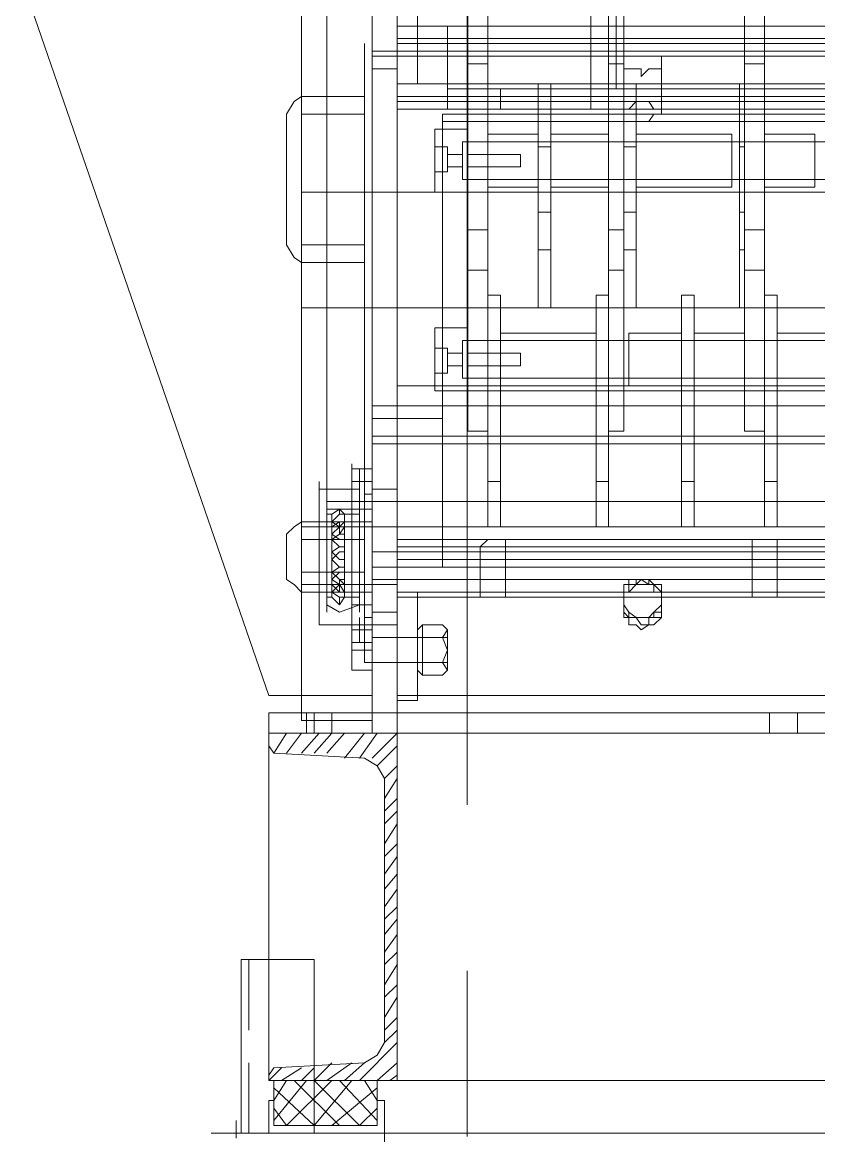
# Model space of a CAD drawing. Header units: millimetres. Extents: x 3220 to 226993, y 817 to 176024.
# Drawn here: x 73367 to 73825, y 87830 to 88470 of the extents above; entities that cross this region are included whole.
import ezdxf

# ---------------------------------------------------------------- set-up
doc = ezdxf.new("R2010")
doc.units = ezdxf.units.MM
doc.linetypes.add('AXES', pattern=[50.8, 31.75, -6.35, 6.35, -6.35])
doc.layers.add('Axe', color=1, linetype='AXES', lineweight=9)

# ---------------------------------------------------------------- blocks, each defined once
blk = doc.blocks.new('section 5-4')
at = {"layer": 'Axe', "ltscale": 15}
blk.add_line((3000, -8000), (3000, 28505.53), dxfattribs=at)
blk = doc.blocks.new('ligne broyage 2')
at = {"color": 7, "linetype": 'Continuous', "lineweight": 5, "true_color": 0x000007}
for points in [[(2440.9, 9545.77), (2440.9, 8427.57)], [(2455.36, 9545.77), (2455.36, 8427.57)], [(2455.36, 9545.77), (2455.36, 8427.57)], [(2229.7, 9338.91), (2229.7, 8468.07)], [(2241.27, 9338.91), (2241.27, 8468.07)], [(2310.7, 9338.91), (2310.7, 8468.07)], [(2388.82, 9338.91), (2388.82, 8468.07)], [(2400.39, 9338.91), (2400.39, 8468.07)], [(2315.04, 9142.18), (2315.04, 8664.81)], [(2329.51, 9142.18), (2329.51, 8664.81)], [(2481.4, 8605.5), (2481.4, 8954.12)], [(2495.87, 8954.12), (2495.87, 8605.5)], [(2319.38, 8878.9), (2319.38, 8468.07)], [(2429.32, 8667.7), (2429.32, 8790.66)], [(2440.9, 8700.97), (1711.82, 8700.97)], [(1711.82, 8700.97), (2440.9, 8700.97)], [(2411.97, 8700.97), (2411.97, 8653.23)], [(1711.82, 8693.74), (2440.9, 8693.74)], [(2440.9, 8690.85), (1711.82, 8690.85)], [(1711.82, 8690.85), (2440.9, 8690.85)], [(1870.94, 8686.51), (2455.36, 8686.51)], [(2459.7, 8679.27), (2459.7, 8690.85)], [(1870.94, 8683.61), (2455.36, 8683.61)], [(2241.27, 8679.27), (2229.7, 8679.27)], [(2289.01, 8679.27), (2289.01, 8657.57)], [(2310.7, 8657.57), (2310.7, 8679.27)], [(2319.38, 8679.27), (2310.7, 8679.27)], [(2400.39, 8679.27), (2388.82, 8679.27)], [(2440.9, 8676.38), (2455.36, 8676.38)], [(2459.7, 8334.99), (2459.7, 8679.27)], [(2440.9, 8667.7), (1711.82, 8667.7)], [(2241.27, 8667.7), (2244.16, 8667.7)], [(2241.27, 8667.7), (2241.27, 8572.23)], [(2244.16, 8667.7), (2244.16, 8572.23)], [(2303.47, 8667.7), (2310.7, 8667.7)], [(2303.47, 8667.7), (2303.47, 8572.23)], [(2310.7, 8667.7), (2310.7, 8572.23)], [(2352.66, 8667.7), (2359.89, 8667.7)], [(2352.66, 8667.7), (2352.66, 8572.23)], [(2359.89, 8667.7), (2359.89, 8572.23)], [(2429.32, 8667.7), (2440.9, 8667.7)], [(1833.33, 8664.81), (2315.04, 8664.81)], [(2315.04, 8664.81), (2329.51, 8664.81)], [(2329.51, 8664.81), (2329.51, 8653.23)], [(2381.59, 8664.81), (2329.51, 8664.81), (2329.51, 8664.81)], [(2381.59, 8664.81), (2411.97, 8664.81)], [(2381.59, 8653.23), (2381.59, 8664.81)], [(2459.7, 8660.47), (2459.7, 8664.81)], [(2440.9, 8660.47), (1711.82, 8660.47)], [(1711.82, 8660.47), (2440.9, 8660.47)], [(2440.9, 8657.57), (1711.82, 8657.57)], [(1711.82, 8657.57), (2440.9, 8657.57)], [(1711.82, 8657.57), (2440.9, 8657.57)], [(2229.7, 8657.57), (2241.27, 8657.57)], [(2307.81, 8650.34), (2310.7, 8650.34), (2310.7, 8653.23), (2307.81, 8653.23), (2303.47, 8657.57), (2296.24, 8657.57), (2293.35, 8653.23), (2289.01, 8653.23)], [(2289.01, 8657.57), (2289.01, 8653.23)], [(2310.7, 8653.23), (2310.7, 8657.57)], [(2310.7, 8657.57), (2319.38, 8657.57)], [(2388.82, 8657.57), (2400.39, 8657.57)], [(2492.97, 8660.47), (2459.7, 8660.47)], [(2459.7, 8650.34), (2459.7, 8660.47), (2459.7, 8660.47)], [(2495.87, 8660.47), (2492.97, 8660.47), (2492.97, 8660.47)], [(2504.55, 8650.34), (2500.21, 8657.57), (2495.87, 8660.47)], [(2440.9, 8653.23), (1711.82, 8653.23)], [(1818.87, 8653.23), (2329.51, 8653.23)], [(2167.49, 8650.34), (2414.86, 8650.34)], [(2289.01, 8653.23), (2289.01, 8650.34), (2289.01, 8650.34)], [(2289.01, 8650.34), (2289.01, 8653.23)], [(2289.01, 8650.34), (2293.35, 8650.34), (2296.24, 8646), (2303.47, 8646), (2303.47, 8650.34), (2307.81, 8650.34)], [(2307.81, 8650.34), (2310.7, 8650.34)], [(2381.59, 8653.23), (2329.51, 8653.23)], [(2381.59, 8653.23), (2411.97, 8653.23)], [(2414.86, 8650.34), (2414.86, 8646)], [(2459.7, 8650.34), (2492.97, 8650.34)], [(2495.87, 8650.34), (2492.97, 8650.34), (2492.97, 8650.34)], [(2504.55, 8575.12), (2504.55, 8650.34)], [(2167.49, 8646), (2414.86, 8646)], [(2400.39, 8641.66), (2400.39, 8646)], [(2419.2, 8641.66), (2400.39, 8641.66)], [(2400.39, 8605.5), (2400.39, 8641.66), (2400.39, 8641.66)], [(2414.86, 8646), (2414.86, 8482.54)], [(2229.7, 8638.77), (2200.76, 8638.77)], [(2229.7, 8608.39), (2200.76, 8608.39), (2200.76, 8638.77)], [(2229.7, 8608.39), (2229.7, 8638.77)], [(2303.47, 8638.77), (2248.5, 8638.77)], [(2248.5, 8638.77), (2248.5, 8608.39)], [(2303.47, 8638.77), (2303.47, 8608.39)], [(2352.66, 8638.77), (2319.38, 8638.77)], [(2319.38, 8608.39), (2319.38, 8638.77)], [(2352.66, 8608.39), (2352.66, 8638.77)], [(2359.89, 8608.39), (2359.89, 8638.77)], [(2388.82, 8638.77), (2359.89, 8638.77)], [(2388.82, 8608.39), (2388.82, 8638.77)], [(2400.39, 8634.43), (2400.39, 8638.77)], [(2400.39, 8634.43), (1740.75, 8634.43)], [(2229.7, 8634.43), (2200.76, 8634.43)], [(2244.16, 8634.43), (2241.27, 8634.43)], [(2241.27, 8631.54), (2244.16, 8631.54)], [(2303.47, 8634.43), (2248.5, 8634.43)], [(2310.7, 8634.43), (2303.47, 8634.43)], [(2303.47, 8631.54), (2310.7, 8631.54)], [(2352.66, 8634.43), (2319.38, 8634.43)], [(2359.89, 8634.43), (2352.66, 8634.43)], [(2352.66, 8631.54), (2359.89, 8631.54)], [(2388.82, 8634.43), (2359.89, 8634.43)], [(2403.29, 8634.43), (2403.29, 8612.73), (2400.39, 8612.73)], [(2403.29, 8634.43), (2400.39, 8634.43)], [(2400.39, 8612.73), (2400.39, 8634.43), (2400.39, 8634.43)], [(2400.39, 8634.43), (2400.39, 8612.73)], [(2419.2, 8631.54), (2411.97, 8631.54)], [(2411.97, 8617.07), (2411.97, 8631.54), (2411.97, 8631.54)], [(2400.39, 8627.2), (2370.01, 8627.2)], [(2370.01, 8619.96), (2370.01, 8627.2)], [(2400.39, 8619.96), (2400.39, 8627.2), (2400.39, 8627.2)], [(2400.39, 8619.96), (2400.39, 8624.3)], [(2411.97, 8627.2), (2403.29, 8627.2)], [(2370.01, 8619.96), (2400.39, 8619.96)], [(2403.29, 8619.96), (2411.97, 8619.96)], [(2411.97, 8617.07), (2419.2, 8617.07)], [(1740.75, 8612.73), (2400.39, 8612.73)], [(2200.76, 8612.73), (2229.7, 8612.73)], [(2241.27, 8612.73), (2244.16, 8612.73)], [(2248.5, 8612.73), (2303.47, 8612.73)], [(2303.47, 8612.73), (2310.7, 8612.73)], [(2319.38, 8612.73), (2352.66, 8612.73)], [(2352.66, 8612.73), (2359.89, 8612.73)], [(2359.89, 8612.73), (2388.82, 8612.73)], [(2495.87, 8605.5), (1629.37, 8605.5)], [(2248.5, 8608.39), (2303.47, 8608.39)], [(2319.38, 8608.39), (2352.66, 8608.39)], [(2359.89, 8608.39), (2388.82, 8608.39)], [(2400.39, 8605.5), (2419.2, 8605.5)], [(2419.2, 8605.5), (2419.2, 8608.39)], [(2481.4, 8538.95), (2481.4, 8605.5)], [(2495.87, 8538.95), (2495.87, 8605.5)], [(2244.16, 8593.92), (2241.27, 8593.92)], [(2310.7, 8593.92), (2303.47, 8593.92)], [(2359.89, 8593.92), (2352.66, 8593.92)], [(2241.27, 8583.8), (2229.7, 8583.8)], [(2319.38, 8583.8), (2310.7, 8583.8)], [(2400.39, 8583.8), (2388.82, 8583.8)], [(2459.7, 8575.12), (2459.7, 8579.46)], [(2241.27, 8572.23), (2244.16, 8572.23), (2244.16, 8538.95)], [(2241.27, 8572.23), (2241.27, 8538.95)], [(2241.27, 8572.23), (2244.16, 8572.23)], [(2303.47, 8572.23), (2310.7, 8572.23), (2310.7, 8538.95)], [(2303.47, 8572.23), (2303.47, 8538.95)], [(2303.47, 8572.23), (2310.7, 8572.23)], [(2352.66, 8572.23), (2359.89, 8572.23), (2359.89, 8538.95)], [(2352.66, 8572.23), (2352.66, 8538.95)], [(2352.66, 8572.23), (2359.89, 8572.23)], [(2492.97, 8575.12), (2459.7, 8575.12)], [(2459.7, 8564.99), (2459.7, 8575.12), (2459.7, 8575.12)], [(2495.87, 8575.12), (2492.97, 8575.12), (2492.97, 8575.12)], [(2495.87, 8564.99), (2500.21, 8567.89), (2504.55, 8575.12)], [(2459.7, 8564.99), (2492.97, 8564.99)], [(2492.97, 8564.99), (2495.87, 8564.99)], [(2229.7, 8560.65), (2241.27, 8560.65)], [(2310.7, 8560.65), (2319.38, 8560.65)], [(2388.82, 8560.65), (2400.39, 8560.65)], [(2222.46, 8413.1), (2222.46, 8546.19)], [(2229.7, 8546.19), (2222.46, 8546.19)], [(2229.7, 8413.1), (2229.7, 8546.19)], [(2270.2, 8413.1), (2270.2, 8546.19)], [(2277.43, 8546.19), (2270.2, 8546.19)], [(2277.43, 8413.1), (2277.43, 8546.19)], [(2319.38, 8413.1), (2319.38, 8546.19)], [(2326.62, 8546.19), (2319.38, 8546.19)], [(2326.62, 8413.1), (2326.62, 8546.19)], [(2381.59, 8413.1), (2381.59, 8546.19)], [(2388.82, 8546.19), (2381.59, 8546.19)], [(2388.82, 8413.1), (2388.82, 8546.19)], [(2495.87, 8538.95), (1629.37, 8538.95)], [(2241.27, 8538.95), (2244.16, 8538.95)], [(2303.47, 8538.95), (2310.7, 8538.95)], [(2352.66, 8538.95), (2359.89, 8538.95)], [(2481.4, 8427.57), (2481.4, 8538.95)], [(2495.87, 8538.95), (2495.87, 8306.05)], [(2400.39, 8527.38), (2400.39, 8531.72)], [(2419.2, 8527.38), (2400.39, 8527.38)], [(2400.39, 8491.22), (2400.39, 8527.38), (2400.39, 8527.38)], [(2400.39, 8520.15), (1740.75, 8520.15)], [(2222.46, 8524.49), (2167.49, 8524.49)], [(2222.46, 8520.15), (2167.49, 8520.15)], [(2222.46, 8524.49), (2222.46, 8494.11)], [(2229.7, 8520.15), (2222.46, 8520.15)], [(2270.2, 8524.49), (2241.27, 8524.49)], [(2270.2, 8520.15), (2241.27, 8520.15)], [(2270.2, 8524.49), (2270.2, 8494.11)], [(2277.43, 8520.15), (2270.2, 8520.15)], [(2277.43, 8524.49), (2277.43, 8494.11)], [(2307.81, 8524.49), (2277.43, 8524.49)], [(2307.81, 8520.15), (2277.43, 8520.15)], [(2307.81, 8524.49), (2307.81, 8494.11)], [(2326.62, 8520.15), (2319.38, 8520.15)], [(2381.59, 8524.49), (2326.62, 8524.49)], [(2381.59, 8494.11), (2326.62, 8494.11), (2326.62, 8524.49)], [(2381.59, 8520.15), (2326.62, 8520.15)], [(2381.59, 8524.49), (2381.59, 8494.11)], [(2388.82, 8520.15), (2381.59, 8520.15)], [(2400.39, 8520.15), (2400.39, 8524.49)], [(2403.29, 8520.15), (2403.29, 8498.45), (2400.39, 8498.45)], [(2403.29, 8520.15), (2400.39, 8520.15)], [(2400.39, 8498.45), (2400.39, 8520.15), (2400.39, 8520.15)], [(2400.39, 8520.15), (2400.39, 8498.45)], [(2419.2, 8515.81), (2411.97, 8515.81)], [(2411.97, 8515.81), (2411.97, 8501.34)], [(2400.39, 8512.92), (2370.01, 8512.92)], [(2370.01, 8512.92), (2370.01, 8505.68)], [(2400.39, 8505.68), (2400.39, 8512.92), (2400.39, 8512.92)], [(2400.39, 8505.68), (2400.39, 8508.58)], [(2411.97, 8512.92), (2403.29, 8512.92)], [(2370.01, 8505.68), (2400.39, 8505.68)], [(2403.29, 8505.68), (2411.97, 8505.68)], [(2411.97, 8501.34), (2419.2, 8501.34)], [(1740.75, 8498.45), (2400.39, 8498.45)], [(2167.49, 8498.45), (2222.46, 8498.45)], [(2222.46, 8498.45), (2229.7, 8498.45)], [(2241.27, 8498.45), (2270.2, 8498.45)], [(2270.2, 8498.45), (2277.43, 8498.45)], [(2277.43, 8498.45), (2307.81, 8498.45)], [(2319.38, 8498.45), (2326.62, 8498.45)], [(2326.62, 8498.45), (2381.59, 8498.45)], [(2381.59, 8498.45), (2388.82, 8498.45)], [(1711.82, 8494.11), (2440.9, 8494.11)], [(2167.49, 8494.11), (2222.46, 8494.11)], [(2167.49, 8491.22), (2414.86, 8491.22)], [(2241.27, 8494.11), (2270.2, 8494.11)], [(2277.43, 8494.11), (2307.81, 8494.11)], [(2400.39, 8491.22), (2419.2, 8491.22)], [(2419.2, 8491.22), (2419.2, 8494.11)], [(2440.9, 8494.11), (2440.9, 8427.57)], [(2167.49, 8482.54), (2414.86, 8482.54)], [(2455.36, 8475.3), (2414.86, 8475.3), (2414.86, 8482.54), (2455.36, 8482.54)], [(2414.86, 8475.3), (2414.86, 8460.84)], [(1870.94, 8465.18), (2455.36, 8465.18)], [(2229.7, 8468.07), (2241.27, 8468.07)], [(2310.7, 8468.07), (2319.38, 8468.07)], [(2388.82, 8468.07), (2400.39, 8468.07)], [(1870.94, 8460.84), (2455.36, 8460.84)], [(2229.7, 8460.84), (2222.46, 8460.84)], [(2277.43, 8460.84), (2270.2, 8460.84)], [(2326.62, 8460.84), (2319.38, 8460.84)], [(2388.82, 8460.84), (2381.59, 8460.84)], [(2414.86, 8460.84), (2414.86, 8389.96)], [(2466.94, 8446.37), (2455.36, 8446.37)], [(2462.6, 8442.03), (2462.6, 8446.37), (2462.6, 8446.37)], [(2462.6, 8442.03), (2462.6, 8446.37)], [(2466.94, 8446.37), (2466.94, 8449.27)], [(2466.94, 8408.76), (2466.94, 8446.37), (2466.94, 8446.37)], [(2222.46, 8439.14), (2229.7, 8439.14)], [(2270.2, 8439.14), (2277.43, 8439.14)], [(2319.38, 8439.14), (2326.62, 8439.14)], [(2381.59, 8439.14), (2388.82, 8439.14)], [(2466.94, 8439.14), (2455.36, 8439.14)], [(2462.6, 8442.03), (2462.6, 8434.8)], [(2462.6, 8439.14), (2462.6, 8434.8)], [(2466.94, 8434.8), (2466.94, 8439.14)], [(2485.74, 8434.8), (2485.74, 8439.14), (2485.74, 8439.14)], [(2455.36, 8434.8), (2440.9, 8434.8)], [(2455.36, 8434.8), (2440.9, 8434.8)], [(2459.7, 8431.91), (2455.36, 8431.91)], [(2459.7, 8427.57), (2459.7, 8431.91)], [(2462.6, 8434.8), (2462.6, 8431.91)], [(2462.6, 8434.8), (2466.94, 8434.8)], [(2462.6, 8427.57), (2462.6, 8431.91)], [(2485.74, 8434.8), (2466.94, 8434.8)], [(2466.94, 8431.91), (2466.94, 8434.8)], [(2466.94, 8431.91), (2466.94, 8434.8)], [(2466.94, 8431.91), (2466.94, 8434.8)], [(2466.94, 8431.91), (2466.94, 8434.8)], [(2485.74, 8434.8), (2485.74, 8356.69)], [(2485.74, 8431.91), (2485.74, 8434.8), (2485.74, 8434.8)], [(2485.74, 8427.57), (2485.74, 8431.91)], [(1671.32, 8427.57), (2481.4, 8427.57)], [(2440.9, 8427.57), (2440.9, 8306.05)], [(2440.9, 8427.57), (2440.9, 8306.05)], [(2455.36, 8427.57), (2440.9, 8427.57)], [(2440.9, 8427.57), (2455.36, 8427.57)], [(2455.36, 8427.57), (2455.36, 8306.05)], [(2455.36, 8427.57), (2455.36, 8306.05)], [(2462.6, 8427.57), (2462.6, 8363.92)], [(2462.6, 8423.23), (2462.6, 8427.57)], [(2481.4, 8427.57), (2481.4, 8363.92)], [(2455.36, 8423.23), (2466.94, 8423.23)], [(2455.36, 8416), (2455.36, 8420.33), (2455.36, 8420.33)], [(2459.7, 8416), (2459.7, 8420.33)], [(2462.6, 8423.23), (2462.6, 8368.26)], [(2462.6, 8423.23), (2462.6, 8368.26)], [(2481.4, 8423.23), (2462.6, 8423.23)], [(2481.4, 8423.23), (2462.6, 8423.23), (2462.6, 8423.23)], [(2471.28, 8420.33), (2462.6, 8420.33), (2462.6, 8420.33)], [(2462.6, 8416), (2462.6, 8420.33), (2462.6, 8420.33)], [(2478.51, 8420.33), (2474.17, 8423.23), (2471.28, 8420.33)], [(2471.28, 8420.33), (2471.28, 8372.6)], [(2478.51, 8420.33), (2478.51, 8372.6)], [(2481.4, 8420.33), (2478.51, 8420.33)], [(2481.4, 8423.23), (2481.4, 8368.26)], [(2481.4, 8423.23), (2481.4, 8368.26)], [(2495.87, 8416), (2495.87, 8420.33), (2495.87, 8420.33)], [(2440.9, 8413.1), (1711.82, 8413.1)], [(1711.82, 8413.1), (2440.9, 8413.1), (1711.82, 8413.1), (2440.9, 8413.1)], [(2229.7, 8413.1), (2222.46, 8413.1)], [(2277.43, 8413.1), (2270.2, 8413.1)], [(2326.62, 8413.1), (2319.38, 8413.1)], [(2388.82, 8413.1), (2381.59, 8413.1)], [(2455.36, 8413.1), (2440.9, 8413.1)], [(2455.36, 8416), (2455.36, 8375.49)], [(2455.36, 8413.1), (2455.36, 8416)], [(2455.36, 8416), (2471.28, 8416), (2471.28, 8416)], [(2495.87, 8413.1), (2455.36, 8413.1)], [(2459.7, 8416), (2459.7, 8405.87)], [(2492.97, 8416), (2459.7, 8416)], [(2462.6, 8416), (2462.6, 8387.06)], [(2471.28, 8416), (2474.17, 8413.1), (2478.51, 8416)], [(2481.4, 8416), (2478.51, 8416), (2478.51, 8416)], [(2495.87, 8416), (2481.4, 8416)], [(2495.87, 8416), (2492.97, 8416), (2492.97, 8416)], [(2495.87, 8416), (2495.87, 8375.49)], [(2504.55, 8408.76), (2500.21, 8413.1), (2495.87, 8416)], [(2495.87, 8413.1), (2495.87, 8416), (2495.87, 8416)], [(2495.87, 8408.76), (2495.87, 8413.1), (2495.87, 8413.1)], [(1711.82, 8405.87), (2440.9, 8405.87)], [(2440.9, 8405.87), (1711.82, 8405.87), (1711.82, 8405.87)], [(2440.9, 8405.87), (1711.82, 8405.87)], [(2440.9, 8405.87), (1711.82, 8405.87)], [(2226.8, 8405.87), (2222.46, 8405.87), (2222.46, 8401.53)], [(2236.93, 8405.87), (2226.8, 8405.87), (2226.8, 8405.87)], [(2236.93, 8401.53), (2236.93, 8405.87), (2236.93, 8405.87)], [(2393.16, 8401.53), (2388.82, 8405.87), (2378.69, 8405.87), (2378.69, 8401.53), (2393.16, 8401.53), (2393.16, 8394.3)], [(2378.69, 8405.87), (2378.69, 8401.53), (2378.69, 8401.53)], [(2388.82, 8405.87), (2378.69, 8405.87), (2378.69, 8405.87)], [(2393.16, 8401.53), (2388.82, 8405.87), (2388.82, 8405.87)], [(2459.7, 8405.87), (2459.7, 8408.76)], [(2459.7, 8405.87), (2492.97, 8405.87)], [(2466.94, 8408.76), (2466.94, 8405.87)], [(2466.94, 8356.69), (2466.94, 8405.87)], [(2466.94, 8401.53), (2466.94, 8405.87)], [(2495.87, 8405.87), (2492.97, 8405.87), (2492.97, 8405.87)], [(2495.87, 8405.87), (2495.87, 8408.76)], [(2504.55, 8382.72), (2504.55, 8408.76)], [(1711.82, 8401.53), (2440.9, 8401.53)], [(1711.82, 8401.53), (2440.9, 8401.53)], [(2440.9, 8398.64), (1711.82, 8398.64)], [(1711.82, 8398.64), (2440.9, 8398.64)], [(2167.49, 8398.64), (2414.86, 8398.64)], [(2222.46, 8401.53), (2222.46, 8394.3), (2236.93, 8394.3), (2222.46, 8394.3)], [(2236.93, 8394.3), (2236.93, 8401.53), (2236.93, 8401.53)], [(2378.69, 8401.53), (2378.69, 8394.3), (2378.69, 8394.3)], [(2440.9, 8398.64), (2455.36, 8398.64)], [(1711.82, 8394.3), (2440.9, 8394.3)], [(1711.82, 8394.3), (2440.9, 8394.3)], [(1711.82, 8394.3), (2440.9, 8394.3)], [(1711.82, 8394.3), (2440.9, 8394.3)], [(2440.9, 8394.3), (1711.82, 8394.3)], [(2222.46, 8394.3), (2222.46, 8382.72)], [(2222.46, 8394.3), (2236.93, 8394.3), (2236.93, 8394.3)], [(2236.93, 8382.72), (2236.93, 8394.3)], [(2378.69, 8394.3), (2378.69, 8382.72), (2378.69, 8382.72)], [(2393.16, 8382.72), (2378.69, 8382.72), (2393.16, 8382.72), (2393.16, 8394.3)], [(2378.69, 8394.3), (2393.16, 8394.3), (2393.16, 8394.3)], [(2385.93, 8394.3), (2393.16, 8394.3), (2393.16, 8394.3)], [(1870.94, 8389.96), (2455.36, 8389.96)], [(2167.49, 8389.96), (2414.86, 8389.96)], [(2222.46, 8382.72), (2222.46, 8387.06)], [(2236.93, 8382.72), (2236.93, 8387.06)], [(2378.69, 8382.72), (2378.69, 8387.06)], [(2393.16, 8382.72), (2393.16, 8387.06)], [(2459.7, 8387.06), (2459.7, 8389.96)], [(2492.97, 8387.06), (2459.7, 8387.06)], [(2459.7, 8387.06), (2459.7, 8375.49)], [(2462.6, 8387.06), (2462.6, 8382.72)], [(2466.94, 8387.06), (2466.94, 8389.96)], [(2492.97, 8387.06), (2495.87, 8387.06), (2495.87, 8382.72)], [(2495.87, 8387.06), (2495.87, 8389.96)], [(1711.82, 8382.72), (2440.9, 8382.72)], [(1711.82, 8382.72), (2440.9, 8382.72), (1711.82, 8382.72), (2440.9, 8382.72)], [(2167.49, 8382.72), (2455.36, 8382.72)], [(2222.46, 8382.72), (2236.93, 8382.72), (2236.93, 8382.72)], [(2222.46, 8382.72), (2236.93, 8382.72), (2222.46, 8382.72), (2222.46, 8372.6)], [(2236.93, 8382.72), (2222.46, 8382.72), (2222.46, 8382.72)], [(2236.93, 8372.6), (2236.93, 8382.72), (2236.93, 8382.72)], [(2310.7, 8368.26), (2310.7, 8375.49), (2307.81, 8375.49), (2303.47, 8379.83), (2293.35, 8379.83), (2293.35, 8375.49), (2289.01, 8375.49), (2289.01, 8361.03), (2293.35, 8356.69), (2296.24, 8356.69), (2300.58, 8353.79), (2303.47, 8356.69), (2307.81, 8356.69), (2307.81, 8361.03), (2310.7, 8361.03), (2310.7, 8372.6)], [(2378.69, 8382.72), (2393.16, 8382.72), (2393.16, 8382.72)], [(2378.69, 8382.72), (2378.69, 8372.6), (2378.69, 8372.6)], [(2393.16, 8372.6), (2393.16, 8382.72), (2378.69, 8382.72)], [(2440.9, 8379.83), (2455.36, 8379.83)], [(2455.36, 8379.83), (2455.36, 8382.72)], [(2455.36, 8379.83), (2495.87, 8379.83)], [(2478.51, 8375.49), (2474.17, 8379.83), (2471.28, 8375.49), (2455.36, 8375.49)], [(2455.36, 8375.49), (2455.36, 8379.83)], [(2459.7, 8375.49), (2459.7, 8379.83)], [(2462.6, 8382.72), (2462.6, 8375.49), (2462.6, 8375.49)], [(2495.87, 8375.49), (2500.21, 8379.83), (2504.55, 8382.72)], [(2495.87, 8379.83), (2495.87, 8382.72)], [(2495.87, 8375.49), (2495.87, 8379.83), (2495.87, 8379.83)], [(1711.82, 8375.49), (2440.9, 8375.49)], [(2222.46, 8372.6), (2222.46, 8375.49), (2222.46, 8375.49)], [(2222.46, 8372.6), (2222.46, 8375.49), (2222.46, 8375.49)], [(2236.93, 8372.6), (2236.93, 8375.49), (2236.93, 8375.49)], [(2378.69, 8372.6), (2378.69, 8375.49), (2378.69, 8375.49)], [(2393.16, 8372.6), (2393.16, 8375.49)], [(2429.32, 8316.18), (2429.32, 8375.49)], [(2429.32, 8375.49), (2440.9, 8375.49)], [(2459.7, 8375.49), (2492.97, 8375.49)], [(2478.51, 8375.49), (2481.4, 8375.49), (2481.4, 8375.49)], [(2481.4, 8375.49), (2495.87, 8375.49)], [(2492.97, 8375.49), (2495.87, 8375.49), (2495.87, 8375.49)], [(1711.82, 8372.6), (2440.9, 8372.6)], [(2229.7, 8372.6), (2236.93, 8372.6), (2236.93, 8372.6)], [(2289.01, 8372.6), (2289.01, 8368.26)], [(2385.93, 8372.6), (2393.16, 8372.6), (2393.16, 8372.6)], [(2429.32, 8372.6), (2440.9, 8372.6)], [(2466.94, 8368.26), (2455.36, 8368.26)], [(2459.7, 8363.92), (2459.7, 8368.26)], [(2462.6, 8372.6), (2471.28, 8372.6)], [(2462.6, 8368.26), (2462.6, 8372.6)], [(2462.6, 8368.26), (2474.17, 8363.92)], [(2462.6, 8363.92), (2462.6, 8368.26)], [(2462.6, 8368.26), (2474.17, 8363.92)], [(2471.28, 8372.6), (2474.17, 8368.26), (2478.51, 8372.6)], [(2474.17, 8363.92), (2481.4, 8368.26)], [(2474.17, 8363.92), (2481.4, 8368.26)], [(2478.51, 8372.6), (2481.4, 8372.6)], [(2481.4, 8368.26), (2481.4, 8372.6)], [(2485.74, 8363.92), (2485.74, 8368.26)], [(2455.36, 8363.92), (2440.9, 8363.92)], [(2455.36, 8363.92), (2440.9, 8363.92)], [(2455.36, 8356.69), (2455.36, 8361.03)], [(2455.36, 8361.03), (2459.7, 8361.03)], [(2462.6, 8356.69), (2462.6, 8361.03), (2462.6, 8361.03)], [(2462.6, 8356.69), (2462.6, 8361.03)], [(2466.94, 8361.03), (2466.94, 8363.92)], [(2466.94, 8361.03), (2466.94, 8363.92)], [(2466.94, 8361.03), (2466.94, 8363.92)], [(2466.94, 8361.03), (2466.94, 8363.92)], [(2466.94, 8356.69), (2466.94, 8361.03)], [(2485.74, 8361.03), (2485.74, 8363.92), (2485.74, 8363.92)], [(2485.74, 8356.69), (2485.74, 8361.03), (2485.74, 8361.03)], [(2426.43, 8356.69), (2414.86, 8356.69), (2411.97, 8353.79)], [(2414.86, 8356.69), (2411.97, 8353.79), (2414.86, 8349.45)], [(2411.97, 8353.79), (2411.97, 8330.65), (2411.97, 8330.65)], [(2426.43, 8349.45), (2426.43, 8356.69), (2426.43, 8356.69)], [(2429.32, 8353.79), (2426.43, 8356.69), (2426.43, 8356.69)], [(2455.36, 8356.69), (2440.9, 8356.69)], [(2440.9, 8356.69), (2455.36, 8356.69)], [(2440.9, 8356.69), (2455.36, 8356.69)], [(2455.36, 8330.65), (2455.36, 8356.69), (2455.36, 8356.69)], [(2466.94, 8342.22), (2466.94, 8356.69), (2455.36, 8356.69)], [(2455.36, 8349.45), (2455.36, 8353.79)], [(2455.36, 8353.79), (2466.94, 8353.79)], [(2462.6, 8356.69), (2466.94, 8356.69), (2466.94, 8349.45)], [(2462.6, 8356.69), (2462.6, 8349.45)], [(2466.94, 8356.69), (2485.74, 8356.69)], [(2466.94, 8353.79), (2466.94, 8356.69)], [(2414.86, 8334.99), (2411.97, 8342.22), (2414.86, 8349.45)], [(2426.43, 8349.45), (2411.97, 8349.45), (2429.32, 8349.45)], [(2411.97, 8349.45), (2455.36, 8349.45), (2455.36, 8349.45)], [(2414.86, 8349.45), (2426.43, 8349.45), (2426.43, 8349.45)], [(2426.43, 8334.99), (2426.43, 8349.45), (2426.43, 8349.45)], [(2466.94, 8349.45), (2466.94, 8346.56), (2455.36, 8346.56)], [(2462.6, 8346.56), (2462.6, 8349.45), (2462.6, 8349.45)], [(2466.94, 8346.56), (2466.94, 8349.45)], [(2466.94, 8342.22), (2455.36, 8342.22)], [(2466.94, 8342.22), (2466.94, 8330.65), (2466.94, 8346.56)], [(2411.97, 8334.99), (2426.43, 8334.99)], [(2411.97, 8334.99), (2429.32, 8334.99)], [(2426.43, 8334.99), (2414.86, 8334.99), (2411.97, 8330.65), (2414.86, 8327.75)], [(2411.97, 8334.99), (2455.36, 8334.99), (2455.36, 8334.99)], [(2426.43, 8327.75), (2426.43, 8334.99), (2426.43, 8334.99)], [(2455.36, 8334.99), (2455.36, 8339.33)], [(2455.36, 8334.99), (2459.7, 8334.99), (2459.7, 8334.99)], [(2466.94, 8330.65), (2466.94, 8334.99)], [(2411.97, 8330.65), (2414.86, 8327.75)], [(2426.43, 8327.75), (2429.32, 8330.65)], [(2466.94, 8330.65), (2455.36, 8330.65), (2455.36, 8330.65)], [(2414.86, 8327.75), (2426.43, 8327.75), (2426.43, 8327.75)], [(1711.82, 8316.18), (2440.9, 8316.18)], [(1711.82, 8316.18), (2440.9, 8316.18)], [(2440.9, 8313.29), (2429.32, 8313.29), (2429.32, 8316.18), (2440.9, 8316.18)], [(2495.87, 8316.18), (2455.36, 8316.18)], [(2514.67, 8316.18), (2495.87, 8316.18)], [(1681.44, 8306.05), (2488.63, 8306.05)], [(2210.89, 8306.05), (2210.89, 8294.48)], [(2226.8, 8294.48), (2226.8, 8306.05)], [(2440.9, 8306.05), (2440.9, 8294.48)], [(2440.9, 8306.05), (2440.9, 8294.48)], [(2455.36, 8294.48), (2455.36, 8306.05)], [(2478.51, 8306.05), (2478.51, 8294.48)], [(2488.63, 8294.48), (2488.63, 8306.05), (2514.67, 8306.05)], [(2488.63, 8294.48), (2514.67, 8294.48), (2514.67, 8306.05)], [(2492.97, 8294.48), (2492.97, 8306.05)], [(2495.87, 8306.05), (2495.87, 8301.72)], [(2455.36, 8301.72), (2495.87, 8301.72)], [(156.75, 8294.48), (2514.67, 8294.48)], [(1681.44, 8294.48), (2488.63, 8294.48)], [(1681.44, 8294.48), (2514.67, 8294.48), (2514.67, 8294.48)], [(1681.44, 8294.48), (2488.63, 8294.48)], [(2455.36, 8280.02), (2440.9, 8294.48)], [(2514.67, 8094.85), (2440.9, 8094.85), (2440.9, 8294.48), (2514.67, 8294.48), (2514.67, 8290.14)], [(2514.67, 8094.85), (2440.9, 8094.85), (2440.9, 8294.48), (2514.67, 8294.48), (2514.67, 8290.14)], [(2462.6, 8280.02), (2452.47, 8294.48)], [(2471.28, 8280.02), (2459.7, 8294.48)], [(2481.4, 8282.91), (2471.28, 8294.48)], [(2488.63, 8282.91), (2478.51, 8294.48)], [(2495.87, 8282.91), (2485.74, 8294.48)], [(2488.63, 8294.48), (2514.67, 8294.48)], [(2504.55, 8282.91), (2495.87, 8294.48)], [(2511.78, 8282.91), (2504.55, 8294.48)], [(2511.78, 8282.91), (2514.67, 8287.25), (2514.67, 8290.14)], [(2511.78, 8282.91), (2514.67, 8287.25), (2514.67, 8290.14)], [(2514.67, 8294.48), (2514.67, 8094.85)], [(2514.67, 8290.14), (2514.67, 8294.48)], [(2514.67, 8294.48), (2514.67, 8094.85)], [(2452.47, 8275.68), (2440.9, 8287.25)], [(2511.78, 8282.91), (2459.7, 8280.02), (2452.47, 8275.68), (2448.13, 8268.44), (2448.13, 8116.55), (2452.47, 8109.32), (2459.7, 8104.98), (2511.78, 8102.09)], [(2511.78, 8282.91), (2459.7, 8280.02), (2452.47, 8275.68), (2448.13, 8268.44), (2448.13, 8116.55), (2452.47, 8109.32), (2459.7, 8104.98), (2511.78, 8102.09)], [(2448.13, 8268.44), (2440.9, 8275.68)], [(2448.13, 8256.87), (2440.9, 8268.44)], [(2448.13, 8249.64), (2440.9, 8256.87)], [(2448.13, 8242.41), (2440.9, 8249.64)], [(2448.13, 8230.83), (2440.9, 8242.41)], [(2448.13, 8223.6), (2440.9, 8230.83)], [(2448.13, 8213.47), (2440.9, 8223.6)], [(2448.13, 8204.79), (2440.9, 8213.47)], [(2448.13, 8194.67), (2440.9, 8204.79)], [(2448.13, 8187.44), (2440.9, 8194.67)], [(2448.13, 8178.76), (2440.9, 8187.44)], [(2448.13, 8168.63), (2440.9, 8178.76)], [(2448.13, 8161.4), (2440.9, 8168.63)], [(2488.63, 8164.29), (2530.58, 8164.29), (2530.58, 8064.48)], [(2488.63, 8064.48), (2488.63, 8164.29), (2488.63, 8164.29)], [(2488.63, 8164.29), (2530.58, 8164.29), (2530.58, 8064.48)], [(2488.63, 8064.48), (2488.63, 8164.29)], [(2526.25, 8123.79), (2526.25, 8164.29), (2526.25, 8164.29)], [(2526.25, 8123.79), (2526.25, 8164.29), (2526.25, 8164.29)], [(2448.13, 8149.82), (2440.9, 8161.4)], [(2448.13, 8142.59), (2440.9, 8149.82)], [(2448.13, 8131.02), (2440.9, 8142.59)], [(2448.13, 8123.79), (2440.9, 8131.02)], [(2448.13, 8116.55), (2440.9, 8123.79)], [(2462.6, 8094.85), (2440.9, 8116.55)], [(2452.47, 8094.85), (2440.9, 8104.98)], [(2471.28, 8094.85), (2459.7, 8104.98)], [(2481.4, 8094.85), (2466.94, 8104.98)], [(2488.63, 8094.85), (2478.51, 8104.98)], [(2526.25, 8064.48), (2526.25, 8104.98), (2526.25, 8104.98)], [(2526.25, 8064.48), (2526.25, 8104.98), (2526.25, 8104.98)], [(2445.24, 8094.85), (2440.9, 8097.75)], [(2495.87, 8094.85), (2488.63, 8102.09)], [(2507.44, 8094.85), (2495.87, 8102.09)], [(2514.67, 8094.85), (2507.44, 8102.09)], [(2514.67, 8094.85), (2514.67, 8097.75), (2511.78, 8102.09)], [(2514.67, 8094.85), (2514.67, 8097.75), (2511.78, 8102.09)], [(156.75, 8094.85), (2514.67, 8094.85)], [(2452.47, 8094.85), (2452.47, 8068.82), (2511.78, 8068.82), (2511.78, 8083.28), (2514.67, 8083.28), (2514.67, 8064.48), (2448.13, 8064.48), (2448.13, 8083.28), (2452.47, 8083.28), (2452.47, 8068.82)], [(2452.47, 8094.85), (2511.78, 8094.85)], [(2511.78, 8068.82), (2511.78, 8094.85), (2452.47, 8094.85)], [(2452.47, 8068.82), (2452.47, 8094.85), (2511.78, 8094.85)], [(2452.47, 8083.28), (2459.7, 8094.85)], [(2452.47, 8071.71), (2474.17, 8094.85)], [(2452.47, 8094.85), (2511.78, 8094.85)], [(2462.6, 8068.82), (2488.63, 8094.85)], [(2488.63, 8068.82), (2466.94, 8094.85)], [(2474.17, 8068.82), (2500.21, 8094.85)], [(2504.55, 8068.82), (2478.51, 8094.85)], [(2511.78, 8071.71), (2492.97, 8094.85)], [(2511.78, 8083.28), (2504.55, 8094.85)], [(2511.78, 8094.85), (2511.78, 8068.82)], [(2478.51, 8068.82), (2452.47, 8090.51)], [(2488.63, 8068.82), (2511.78, 8090.51)], [(2462.6, 8068.82), (2452.47, 8078.94)], [(2504.55, 8068.82), (2511.78, 8078.94)], [(-1428.7, 8064.48), (2448.13, 8064.48)]]:
    blk.add_lwpolyline(points, dxfattribs=at)
at = {"color": 7, "linetype": 'Continuous', "lineweight": 15, "true_color": 0x000007}
for points in [[(2656.44, 8727.01), (2514.67, 8316.18), (2514.67, 8316.18)], [(156.75, 8294.48), (2514.67, 8294.48)], [(156.75, 8094.85), (2514.67, 8094.85)], [(2448.13, 8064.48), (2448.13, 7824.34), (2533.48, 7824.34)], [(2448.13, 8064.48), (2533.48, 8064.48), (2533.48, 8064.48)], [(2533.48, 8061.58), (2533.48, 8064.48), (2533.48, 8064.48)]]:
    blk.add_lwpolyline(points, dxfattribs=at)
at = {"color": 7, "linetype": 'Continuous', "lineweight": 5, "true_color": 0x000007}
for points in [[(2289.01, 8679.27), (2289.01, 8676.38), (2296.24, 8676.38), (2300.58, 8672.04), (2300.58, 8676.38), (2310.7, 8676.38), (2310.7, 8683.61), (2289.01, 8683.61)], [(2289.01, 8653.23), (2289.01, 8650.34), (2310.7, 8650.34), (2310.7, 8657.57), (2289.01, 8657.57)], [(2419.2, 8641.66), (2419.2, 8605.5)], [(2419.2, 8527.38), (2419.2, 8491.22)], [(2478.51, 8416), (2474.17, 8420.33), (2471.28, 8420.33), (2471.28, 8413.1), (2474.17, 8413.1), (2478.51, 8416), (2474.17, 8420.33), (2474.17, 8423.23), (2471.28, 8420.33), (2471.28, 8416), (2474.17, 8413.1), (2474.17, 8416)], [(2440.9, 8413.1), (1711.82, 8413.1)], [(2478.51, 8413.1), (2474.17, 8416), (2471.28, 8416), (2471.28, 8413.1), (2474.17, 8408.76), (2474.17, 8413.1)], [(2478.51, 8408.76), (2474.17, 8413.1), (2471.28, 8413.1), (2471.28, 8405.87), (2474.17, 8405.87)], [(2222.46, 8401.53), (2236.93, 8401.53), (2236.93, 8405.87), (2222.46, 8405.87)], [(2478.51, 8405.87), (2474.17, 8408.76), (2471.28, 8408.76), (2471.28, 8401.53), (2474.17, 8401.53)], [(2440.9, 8401.53), (1711.82, 8401.53)], [(1711.82, 8401.53), (2440.9, 8401.53)], [(2478.51, 8398.64), (2474.17, 8401.53), (2471.28, 8401.53), (2471.28, 8394.3), (2474.17, 8394.3)], [(2478.51, 8394.3), (2474.17, 8398.64), (2471.28, 8398.64), (2471.28, 8389.96), (2474.17, 8389.96)], [(2393.16, 8394.3), (2378.69, 8394.3)], [(2478.51, 8387.06), (2474.17, 8389.96), (2471.28, 8389.96), (2471.28, 8382.72), (2474.17, 8382.72)], [(2478.51, 8382.72), (2474.17, 8387.06), (2471.28, 8387.06), (2471.28, 8379.83), (2474.17, 8379.83)], [(2440.9, 8382.72), (1711.82, 8382.72)], [(2222.46, 8382.72), (2236.93, 8382.72)], [(2310.7, 8372.6), (2310.7, 8375.49), (2307.81, 8375.49), (2307.81, 8379.83), (2303.47, 8379.83), (2303.47, 8382.72), (2300.58, 8382.72), (2296.24, 8379.83), (2293.35, 8379.83), (2289.01, 8375.49), (2289.01, 8363.92), (2293.35, 8363.92), (2296.24, 8361.03), (2307.81, 8361.03), (2307.81, 8363.92), (2310.7, 8368.26)], [(2289.01, 8372.6), (2289.01, 8361.03), (2296.24, 8361.03), (2296.24, 8356.69), (2300.58, 8356.69), (2303.47, 8361.03), (2307.81, 8361.03), (2310.7, 8363.92), (2310.7, 8379.83), (2307.81, 8379.83), (2307.81, 8382.72), (2296.24, 8382.72), (2293.35, 8379.83), (2289.01, 8379.83)], [(2289.01, 8372.6), (2289.01, 8368.26), (2293.35, 8363.92), (2293.35, 8361.03), (2303.47, 8361.03), (2307.81, 8363.92), (2310.7, 8368.26), (2310.7, 8375.49), (2307.81, 8375.49), (2307.81, 8379.83), (2303.47, 8379.83), (2300.58, 8382.72), (2296.24, 8382.72), (2296.24, 8379.83), (2293.35, 8379.83), (2293.35, 8375.49), (2289.01, 8375.49)], [(2378.69, 8382.72), (2393.16, 8382.72)], [(2478.51, 8379.83), (2474.17, 8379.83), (2474.17, 8382.72), (2471.28, 8379.83), (2471.28, 8375.49), (2474.17, 8375.49)], [(2478.51, 8375.49), (2474.17, 8379.83), (2471.28, 8379.83), (2471.28, 8372.6), (2474.17, 8372.6), (2478.51, 8375.49), (2474.17, 8375.49), (2474.17, 8379.83), (2471.28, 8375.49), (2471.28, 8372.6), (2474.17, 8368.26), (2474.17, 8372.6)], [(2229.7, 8372.6), (2222.46, 8372.6), (2236.93, 8372.6)], [(2385.93, 8372.6), (2378.69, 8372.6), (2393.16, 8372.6)], [(2411.97, 8349.45), (2411.97, 8334.99)], [(2452.47, 8068.82), (2511.78, 8068.82), (2511.78, 8083.28), (2514.67, 8083.28), (2514.67, 8064.48), (2448.13, 8064.48), (2448.13, 8083.28), (2452.47, 8083.28)]]:
    blk.add_lwpolyline(points, close=True, dxfattribs=at)
at = {"color": 1, "linetype": 'Continuous', "lineweight": 5, "true_color": 0x000001}
blk.add_lwpolyline([(2547.94, 8064.48), (2533.48, 8064.48), (2533.48, 8071.71)], dxfattribs=at)

msp = doc.modelspace()

# ---------------------------------------------------------------- block references
msp.add_blockref('section 5-4', (70623.01, 81542.36))
at = {"xscale": -1}
msp.add_blockref('ligne broyage 2', (76023.71, 79767.2), dxfattribs=at)

doc.saveas('drawing.dxf')
